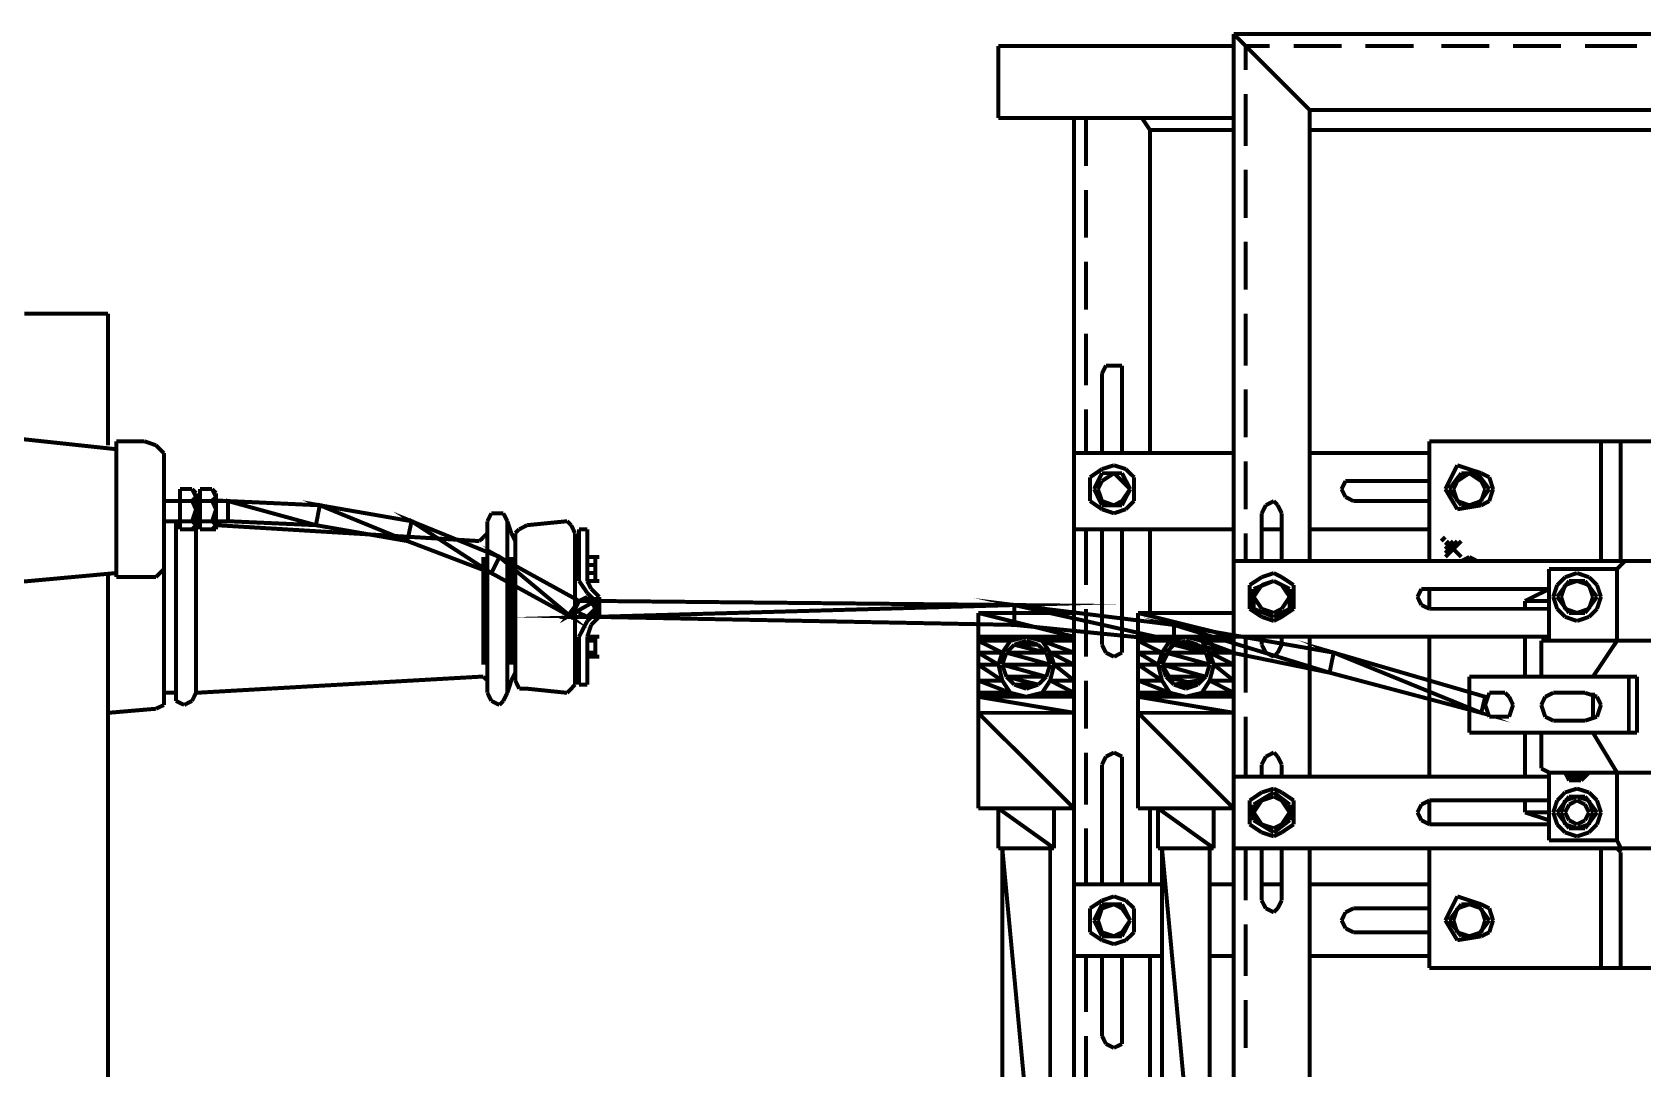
# Model space of a CAD drawing. Header units: metres. Extents: x 3290 to 4536, y 1562 to 1983.
# Drawn here: x 4124.91 to 4135.54, y 1718.57 to 1725.41 of the extents above; entities that cross this region are included whole.
import ezdxf

# ---------------------------------------------------------------- set-up
doc = ezdxf.new("R2010")
doc.units = ezdxf.units.M
for name, color, linetype in [('C00-00-00-BLACK', 7, 'Continuous'), ('CDB-DB-DB', 254, 'Continuous'), ('CFF-00-00', 1, 'Continuous')]:
    doc.layers.add(name, color=color, linetype=linetype)

msp = doc.modelspace()

# ---------------------------------------------------------------- linework, layer by layer
at = {"layer": 'C00-00-00-BLACK', "const_width": 0.0263}
for points in [[(4132.836, 1725.393), (4132.836, 1706.253)], [(4132.836, 1725.393), (4138.764, 1725.393)], [(4133.337, 1724.893), (4132.836, 1725.393)], [(4131.283, 1725.314), (4131.283, 1724.84)], [(4131.283, 1725.314), (4132.836, 1725.314)], [(4132.915, 1725.314), (4133.074, 1725.314)], [(4132.915, 1725.314), (4132.915, 1725.157)], [(4133.232, 1725.314), (4133.548, 1725.314)], [(4133.705, 1725.314), (4134.023, 1725.314)], [(4134.207, 1725.314), (4134.523, 1725.314)], [(4134.68, 1725.314), (4134.997, 1725.314)], [(4135.155, 1725.314), (4135.497, 1725.314)], [(4132.915, 1724.998), (4132.915, 1724.655)], [(4131.283, 1724.84), (4132.836, 1724.84)], [(4131.783, 1724.84), (4131.783, 1706.805)], [(4131.862, 1724.84), (4131.862, 1724.523)], [(4132.284, 1724.76), (4132.231, 1724.84)], [(4133.337, 1724.893), (4138.289, 1724.893)], [(4133.337, 1724.893), (4133.337, 1721.917)], [(4132.284, 1724.76), (4132.284, 1722.629)], [(4132.284, 1724.76), (4132.836, 1724.76)], [(4133.337, 1724.76), (4138.289, 1724.76)], [(4132.915, 1724.498), (4132.915, 1724.181)], [(4131.862, 1724.366), (4131.862, 1724.05)], [(4132.915, 1724.024), (4132.915, 1723.708)], [(4131.862, 1723.893), (4131.862, 1723.576)], [(4125.408, 1723.549), (4124.854, 1723.549)], [(4125.408, 1723.549), (4125.408, 1722.681)], [(4132.915, 1723.549), (4132.915, 1723.207)], [(4131.862, 1723.417), (4131.862, 1723.076)], [(4131.993, 1723.207), (4131.967, 1723.155)], [(4132.046, 1723.207), (4131.993, 1723.207)], [(4132.099, 1723.207), (4132.046, 1723.207)], [(4132.099, 1723.155), (4132.099, 1723.207)], [(4131.967, 1723.155), (4131.967, 1722.629)], [(4132.099, 1722.629), (4132.099, 1723.155)], [(4132.915, 1723.049), (4132.915, 1722.734)], [(4131.862, 1722.918), (4131.862, 1722.629)], [(4125.461, 1722.655), (4123.748, 1722.839)], [(4125.461, 1722.708), (4125.461, 1721.811)], [(4125.461, 1722.708), (4125.645, 1722.708)], [(4125.724, 1722.681), (4125.645, 1722.708)], [(4125.776, 1722.629), (4125.724, 1722.681)], [(4134.128, 1722.708), (4137.472, 1722.708)], [(4134.128, 1721.917), (4134.128, 1722.708)], [(4135.26, 1721.917), (4135.26, 1722.708)], [(4135.391, 1722.708), (4135.391, 1721.917)], [(4125.776, 1722.576), (4125.776, 1722.629)], [(4125.776, 1721.917), (4125.776, 1722.576)], [(4131.783, 1722.629), (4132.836, 1722.629)], [(4132.915, 1722.576), (4132.915, 1722.259)], [(4133.337, 1722.629), (4134.128, 1722.629)], [(4131.967, 1722.524), (4131.888, 1722.47)], [(4131.888, 1722.47), (4131.888, 1722.392)], [(4131.967, 1722.497), (4131.915, 1722.392)], [(4132.046, 1722.549), (4131.967, 1722.524)], [(4132.046, 1722.497), (4131.967, 1722.445)], [(4132.099, 1722.497), (4131.967, 1722.497)], [(4132.124, 1722.524), (4132.046, 1722.549)], [(4132.099, 1722.445), (4132.046, 1722.497)], [(4132.153, 1722.392), (4132.099, 1722.497)], [(4132.179, 1722.47), (4132.124, 1722.524)], [(4132.179, 1722.392), (4132.179, 1722.47)], [(4134.312, 1722.549), (4134.233, 1722.392)], [(4134.338, 1722.497), (4134.259, 1722.392)], [(4134.47, 1722.497), (4134.312, 1722.549)], [(4134.391, 1722.497), (4134.312, 1722.445)], [(4134.443, 1722.497), (4134.338, 1722.497)], [(4134.47, 1722.445), (4134.391, 1722.497)], [(4134.523, 1722.392), (4134.443, 1722.497)], [(4134.523, 1722.47), (4134.47, 1722.497)], [(4134.548, 1722.392), (4134.523, 1722.47)], [(4125.883, 1722.365), (4125.883, 1722.392)], [(4125.883, 1722.392), (4125.883, 1722.34)], [(4125.883, 1722.392), (4125.962, 1722.392)], [(4125.883, 1722.365), (4125.883, 1722.127)], [(4125.962, 1722.392), (4125.988, 1722.365)], [(4125.988, 1722.34), (4125.962, 1722.392)], [(4125.988, 1722.365), (4125.988, 1722.127)], [(4126.015, 1722.392), (4126.094, 1722.392)], [(4126.015, 1722.365), (4126.015, 1722.392)], [(4126.015, 1722.392), (4126.015, 1722.34)], [(4126.015, 1722.365), (4126.015, 1722.127)], [(4126.094, 1722.392), (4126.12, 1722.365)], [(4126.12, 1722.34), (4126.094, 1722.392)], [(4126.12, 1722.365), (4126.12, 1722.127)], [(4131.888, 1722.392), (4131.888, 1722.313)], [(4131.915, 1722.392), (4131.967, 1722.285)], [(4131.967, 1722.445), (4131.94, 1722.392)], [(4131.94, 1722.392), (4131.967, 1722.313)], [(4132.153, 1722.392), (4132.099, 1722.445)], [(4132.099, 1722.313), (4132.153, 1722.392)], [(4132.099, 1722.285), (4132.153, 1722.392)], [(4132.179, 1722.313), (4132.179, 1722.392)], [(4133.574, 1722.445), (4133.548, 1722.392)], [(4133.548, 1722.392), (4133.574, 1722.34)], [(4133.626, 1722.445), (4133.574, 1722.445)], [(4133.626, 1722.445), (4134.128, 1722.445)], [(4134.233, 1722.392), (4134.312, 1722.259)], [(4134.259, 1722.392), (4134.338, 1722.285)], [(4134.312, 1722.445), (4134.286, 1722.392)], [(4134.286, 1722.392), (4134.312, 1722.313)], [(4134.443, 1722.285), (4134.523, 1722.392)], [(4134.496, 1722.392), (4134.47, 1722.445)], [(4134.47, 1722.313), (4134.496, 1722.392)], [(4134.523, 1722.313), (4134.548, 1722.392)], [(4125.883, 1722.313), (4125.776, 1722.313)], [(4125.883, 1722.34), (4125.883, 1722.313)], [(4125.962, 1722.313), (4125.883, 1722.313)], [(4125.962, 1722.313), (4125.883, 1722.313)], [(4125.883, 1722.313), (4125.883, 1722.259)], [(4125.883, 1722.259), (4125.883, 1722.18)], [(4125.962, 1722.313), (4125.988, 1722.34)], [(4125.988, 1722.259), (4125.962, 1722.313)], [(4125.962, 1722.18), (4125.988, 1722.259)], [(4126.015, 1722.313), (4125.988, 1722.313)], [(4126.015, 1722.313), (4125.988, 1722.313)], [(4126.015, 1722.34), (4126.015, 1722.313)], [(4126.094, 1722.313), (4126.015, 1722.313)], [(4126.094, 1722.313), (4126.015, 1722.313)], [(4126.015, 1722.313), (4126.015, 1722.259)], [(4126.015, 1722.259), (4126.015, 1722.18)], [(4126.094, 1722.313), (4126.12, 1722.34)], [(4126.12, 1722.259), (4126.094, 1722.313)], [(4126.094, 1722.18), (4126.12, 1722.259)], [(4126.199, 1722.313), (4126.12, 1722.313)], [(4126.199, 1722.18), (4126.199, 1722.313)], [(4126.199, 1722.313), (4126.199, 1722.18)], [(4131.888, 1722.313), (4131.967, 1722.259)], [(4131.967, 1722.313), (4132.046, 1722.285)], [(4131.967, 1722.285), (4132.099, 1722.285)], [(4131.967, 1722.259), (4132.046, 1722.232)], [(4132.046, 1722.285), (4132.099, 1722.313)], [(4132.046, 1722.232), (4132.124, 1722.259)], [(4132.124, 1722.259), (4132.179, 1722.313)], [(4133.048, 1722.285), (4133.021, 1722.232)], [(4133.101, 1722.313), (4133.048, 1722.285)], [(4133.127, 1722.285), (4133.101, 1722.313)], [(4133.153, 1722.232), (4133.127, 1722.285)], [(4133.574, 1722.34), (4133.626, 1722.313)], [(4133.626, 1722.313), (4134.128, 1722.313)], [(4134.312, 1722.313), (4134.391, 1722.285)], [(4134.312, 1722.259), (4134.47, 1722.285)], [(4134.338, 1722.285), (4134.443, 1722.285)], [(4134.391, 1722.285), (4134.47, 1722.313)], [(4134.47, 1722.285), (4134.523, 1722.313)], [(4125.776, 1722.206), (4125.776, 1722.232)], [(4125.776, 1722.206), (4125.776, 1721.022)], [(4125.883, 1722.18), (4125.776, 1722.18)], [(4125.855, 1722.18), (4125.883, 1722.18)], [(4125.855, 1722.18), (4125.855, 1721.048)], [(4125.883, 1722.18), (4125.883, 1722.154)], [(4125.962, 1722.18), (4125.883, 1722.18)], [(4125.883, 1722.18), (4125.962, 1722.18)], [(4125.883, 1722.154), (4125.883, 1722.127)], [(4125.988, 1722.154), (4125.962, 1722.18)], [(4125.962, 1722.127), (4125.988, 1722.154)], [(4126.015, 1722.18), (4125.988, 1722.18)], [(4125.988, 1722.18), (4126.015, 1722.18)], [(4125.988, 1722.18), (4126.015, 1722.18)], [(4126.094, 1722.18), (4126.015, 1722.18)], [(4126.015, 1722.18), (4126.094, 1722.18)], [(4126.015, 1722.18), (4126.015, 1722.154)], [(4126.015, 1722.154), (4126.015, 1722.127)], [(4126.12, 1722.154), (4126.094, 1722.18)], [(4126.094, 1722.127), (4126.12, 1722.154)], [(4126.12, 1722.18), (4126.199, 1722.18)], [(4126.12, 1722.154), (4127.858, 1722.049)], [(4127.937, 1722.232), (4127.911, 1722.18)], [(4127.911, 1722.18), (4127.911, 1722.101)], [(4127.911, 1722.18), (4127.911, 1721.048)], [(4127.99, 1722.232), (4127.937, 1722.232)], [(4128.016, 1722.232), (4127.99, 1722.232)], [(4128.043, 1722.18), (4128.016, 1722.232)], [(4128.043, 1722.18), (4128.069, 1722.101)], [(4128.043, 1722.18), (4128.043, 1721.048)], [(4128.174, 1722.154), (4128.121, 1722.127)], [(4128.437, 1722.18), (4128.174, 1722.154)], [(4128.464, 1722.154), (4128.437, 1722.18)], [(4128.489, 1722.101), (4128.464, 1722.154)], [(4133.021, 1722.232), (4133.021, 1721.917)], [(4133.153, 1722.232), (4133.153, 1721.917)], [(4125.883, 1722.127), (4125.91, 1722.127)], [(4125.883, 1722.127), (4125.962, 1722.127)], [(4125.988, 1722.127), (4125.962, 1722.127)], [(4125.988, 1722.127), (4125.988, 1721.048)], [(4126.015, 1722.127), (4126.094, 1722.127)], [(4126.015, 1722.127), (4126.041, 1722.127)], [(4126.12, 1722.127), (4126.094, 1722.127)], [(4127.885, 1722.075), (4127.858, 1722.049)], [(4127.911, 1722.101), (4127.885, 1722.075)], [(4128.069, 1722.101), (4128.095, 1722.049)], [(4128.121, 1722.127), (4128.095, 1722.101)], [(4128.095, 1722.101), (4128.095, 1721.129)], [(4128.489, 1722.101), (4128.489, 1721.102)], [(4128.516, 1721.786), (4128.516, 1722.127)], [(4128.516, 1722.127), (4128.57, 1722.127)], [(4128.57, 1722.127), (4128.57, 1721.786)], [(4131.783, 1722.127), (4132.836, 1722.127)], [(4131.862, 1722.127), (4131.862, 1721.759)], [(4131.967, 1722.127), (4131.967, 1721.365)], [(4132.099, 1722.127), (4132.099, 1721.365)], [(4132.284, 1722.127), (4132.284, 1721.575)], [(4132.915, 1722.101), (4132.915, 1721.917)], [(4133.021, 1722.127), (4133.153, 1722.127)], [(4133.337, 1722.127), (4134.128, 1722.127)], [(4134.233, 1722.075), (4134.207, 1722.049)], [(4134.338, 1722.049), (4134.233, 1721.944)], [(4134.312, 1722.049), (4134.233, 1721.97)], [(4134.286, 1722.049), (4134.233, 1721.996)], [(4134.259, 1722.049), (4134.233, 1722.022)], [(4127.885, 1721.944), (4127.885, 1721.234)], [(4128.069, 1721.944), (4128.069, 1721.234)], [(4128.623, 1721.944), (4128.57, 1721.944)], [(4128.623, 1721.944), (4128.649, 1721.944)], [(4128.623, 1721.917), (4128.623, 1721.944)], [(4128.623, 1721.944), (4128.623, 1721.786)], [(4134.338, 1721.944), (4134.286, 1721.996)], [(4134.391, 1721.944), (4134.338, 1721.917)], [(4134.391, 1721.944), (4134.338, 1721.917)], [(4134.443, 1721.917), (4134.391, 1721.944)], [(4134.443, 1721.917), (4134.391, 1721.944)], [(4125.461, 1721.838), (4123.748, 1721.681)], [(4125.408, 1721.838), (4125.408, 1716.257)], [(4125.724, 1721.811), (4125.776, 1721.865)], [(4125.776, 1721.865), (4125.776, 1721.917)], [(4128.516, 1721.891), (4128.489, 1721.891)], [(4128.516, 1721.838), (4128.489, 1721.838)], [(4128.623, 1721.891), (4128.57, 1721.891)], [(4128.623, 1721.838), (4128.57, 1721.838)], [(4128.623, 1721.891), (4128.623, 1721.917)], [(4128.623, 1721.838), (4128.623, 1721.891)], [(4128.623, 1721.811), (4128.623, 1721.838)], [(4132.836, 1721.917), (4138.764, 1721.917)], [(4133.101, 1721.838), (4133.021, 1721.811)], [(4133.153, 1721.811), (4133.101, 1721.838)], [(4134.918, 1721.865), (4135.366, 1721.865)], [(4134.918, 1721.865), (4134.918, 1721.391)], [(4135.102, 1721.838), (4135.023, 1721.811)], [(4135.181, 1721.811), (4135.102, 1721.838)], [(4135.391, 1721.917), (4135.366, 1721.917)], [(4135.391, 1721.891), (4135.366, 1721.865)], [(4135.366, 1721.391), (4135.366, 1721.865)], [(4135.418, 1721.917), (4135.391, 1721.891)], [(4125.461, 1721.811), (4125.645, 1721.811)], [(4125.645, 1721.811), (4125.724, 1721.811)], [(4128.516, 1721.786), (4128.57, 1721.707)], [(4128.623, 1721.786), (4128.57, 1721.786)], [(4128.57, 1721.786), (4128.596, 1721.733)], [(4128.623, 1721.654), (4128.57, 1721.707)], [(4128.649, 1721.681), (4128.596, 1721.733)], [(4128.623, 1721.786), (4128.623, 1721.811)], [(4128.623, 1721.786), (4128.649, 1721.786)], [(4133.021, 1721.811), (4132.942, 1721.759)], [(4132.942, 1721.759), (4132.942, 1721.681)], [(4133.101, 1721.786), (4132.968, 1721.733)], [(4133.021, 1721.759), (4132.968, 1721.681)], [(4132.968, 1721.733), (4132.968, 1721.602)], [(4133.101, 1721.786), (4133.021, 1721.759)], [(4133.153, 1721.759), (4133.101, 1721.786)], [(4133.206, 1721.733), (4133.101, 1721.786)], [(4133.232, 1721.759), (4133.153, 1721.811)], [(4133.206, 1721.681), (4133.153, 1721.759)], [(4133.206, 1721.602), (4133.206, 1721.733)], [(4133.232, 1721.681), (4133.232, 1721.759)], [(4134.075, 1721.733), (4134.049, 1721.681)], [(4134.128, 1721.733), (4134.075, 1721.733)], [(4134.128, 1721.602), (4134.128, 1721.733)], [(4134.918, 1721.733), (4134.128, 1721.733)], [(4134.918, 1721.733), (4134.759, 1721.654)], [(4134.971, 1721.759), (4134.945, 1721.681)], [(4135.023, 1721.811), (4134.971, 1721.759)], [(4135.05, 1721.786), (4134.971, 1721.681)], [(4135.023, 1721.759), (4134.997, 1721.681)], [(4135.102, 1721.786), (4135.023, 1721.759)], [(4135.155, 1721.786), (4135.05, 1721.786)], [(4135.181, 1721.759), (4135.102, 1721.786)], [(4135.234, 1721.681), (4135.155, 1721.786)], [(4135.234, 1721.759), (4135.181, 1721.811)], [(4135.207, 1721.681), (4135.181, 1721.759)], [(4135.26, 1721.681), (4135.234, 1721.759)], [(4128.516, 1721.654), (4128.489, 1721.602)], [(4128.489, 1721.602), (4128.516, 1721.575)], [(4128.57, 1721.681), (4128.516, 1721.654)], [(4128.596, 1721.654), (4128.57, 1721.681)], [(4128.623, 1721.602), (4128.596, 1721.654)], [(4128.596, 1721.575), (4128.623, 1721.602)], [(4128.623, 1721.549), (4128.623, 1721.681)], [(4128.623, 1721.575), (4128.623, 1721.654)], [(4128.649, 1721.602), (4128.649, 1721.681)], [(4128.649, 1721.549), (4128.649, 1721.602)], [(4131.862, 1721.602), (4131.862, 1721.286)], [(4132.942, 1721.681), (4132.942, 1721.602)], [(4132.942, 1721.602), (4133.021, 1721.549)], [(4132.968, 1721.681), (4133.021, 1721.602)], [(4132.968, 1721.602), (4133.101, 1721.549)], [(4133.021, 1721.602), (4133.101, 1721.575)], [(4133.101, 1721.575), (4133.153, 1721.602)], [(4133.101, 1721.549), (4133.206, 1721.602)], [(4133.153, 1721.602), (4133.206, 1721.681)], [(4133.153, 1721.549), (4133.232, 1721.602)], [(4133.232, 1721.602), (4133.232, 1721.681)], [(4134.049, 1721.681), (4134.075, 1721.627)], [(4134.075, 1721.627), (4134.128, 1721.602)], [(4134.918, 1721.602), (4134.128, 1721.602)], [(4134.759, 1721.654), (4134.918, 1721.654)], [(4134.759, 1721.654), (4134.759, 1721.602)], [(4134.945, 1721.681), (4134.971, 1721.602)], [(4134.971, 1721.681), (4135.05, 1721.575)], [(4134.971, 1721.602), (4135.023, 1721.549)], [(4134.997, 1721.681), (4135.023, 1721.602)], [(4135.023, 1721.602), (4135.102, 1721.575)], [(4135.102, 1721.575), (4135.181, 1721.602)], [(4135.155, 1721.575), (4135.234, 1721.681)], [(4135.181, 1721.602), (4135.207, 1721.681)], [(4135.181, 1721.549), (4135.234, 1721.602)], [(4135.234, 1721.602), (4135.26, 1721.681)], [(4128.516, 1721.575), (4128.57, 1721.549)], [(4128.57, 1721.522), (4128.516, 1721.418)], [(4128.57, 1721.549), (4128.596, 1721.575)], [(4128.57, 1721.522), (4128.623, 1721.575)], [(4128.596, 1721.496), (4128.57, 1721.418)], [(4128.596, 1721.496), (4128.649, 1721.549)], [(4131.15, 1720.286), (4131.15, 1721.575)], [(4131.15, 1721.575), (4131.783, 1721.575)], [(4131.783, 1721.575), (4131.783, 1720.286)], [(4132.205, 1720.286), (4132.205, 1721.575)], [(4132.205, 1721.575), (4132.836, 1721.575)], [(4132.836, 1721.575), (4132.836, 1720.286)], [(4133.021, 1721.549), (4133.101, 1721.522)], [(4133.101, 1721.522), (4133.153, 1721.549)], [(4135.023, 1721.549), (4135.102, 1721.522)], [(4135.05, 1721.575), (4135.155, 1721.575)], [(4135.102, 1721.522), (4135.181, 1721.549)], [(4128.516, 1721.391), (4128.489, 1721.391)], [(4128.516, 1721.418), (4128.516, 1721.102)], [(4128.623, 1721.418), (4128.57, 1721.418)], [(4128.57, 1721.418), (4128.57, 1721.102)], [(4128.623, 1721.391), (4128.57, 1721.391)], [(4128.623, 1721.391), (4128.623, 1721.418)], [(4128.623, 1721.418), (4128.649, 1721.418)], [(4128.623, 1721.418), (4128.649, 1721.418)], [(4128.623, 1721.286), (4128.623, 1721.418)], [(4128.623, 1721.313), (4128.623, 1721.391)], [(4131.362, 1721.391), (4131.309, 1721.313)], [(4131.467, 1721.418), (4131.362, 1721.391)], [(4131.467, 1721.391), (4131.388, 1721.365)], [(4131.572, 1721.391), (4131.467, 1721.418)], [(4131.546, 1721.365), (4131.467, 1721.391)], [(4131.625, 1721.313), (4131.572, 1721.391)], [(4132.415, 1721.391), (4132.363, 1721.313)], [(4132.442, 1721.391), (4132.363, 1721.234)], [(4132.521, 1721.418), (4132.415, 1721.391)], [(4132.599, 1721.338), (4132.442, 1721.391)], [(4132.626, 1721.391), (4132.521, 1721.418)], [(4132.678, 1721.313), (4132.626, 1721.391)], [(4132.836, 1721.418), (4134.918, 1721.418)], [(4132.915, 1721.418), (4132.915, 1721.048)], [(4133.021, 1721.418), (4133.021, 1721.365)], [(4133.153, 1721.418), (4133.153, 1721.365)], [(4133.337, 1721.418), (4133.337, 1720.495)], [(4134.128, 1720.495), (4134.128, 1721.418)], [(4134.759, 1721.418), (4134.759, 1721.154)], [(4134.918, 1721.391), (4134.866, 1721.391)], [(4134.866, 1721.391), (4134.866, 1721.338)], [(4136.709, 1721.391), (4134.918, 1721.391)], [(4135.207, 1721.154), (4135.366, 1721.391)], [(4128.516, 1721.313), (4128.489, 1721.313)], [(4128.623, 1721.313), (4128.57, 1721.313)], [(4128.623, 1721.286), (4128.57, 1721.286)], [(4128.623, 1721.286), (4128.623, 1721.313)], [(4128.623, 1721.286), (4128.649, 1721.286)], [(4128.623, 1721.286), (4128.649, 1721.286)], [(4131.309, 1721.313), (4131.283, 1721.234)], [(4131.336, 1721.313), (4131.309, 1721.234)], [(4131.388, 1721.365), (4131.336, 1721.313)], [(4131.599, 1721.313), (4131.546, 1721.365)], [(4131.625, 1721.234), (4131.599, 1721.313)], [(4131.651, 1721.234), (4131.625, 1721.313)], [(4131.967, 1721.365), (4131.993, 1721.313)], [(4131.993, 1721.313), (4132.046, 1721.286)], [(4132.046, 1721.286), (4132.099, 1721.313)], [(4132.099, 1721.313), (4132.099, 1721.365)], [(4132.363, 1721.313), (4132.337, 1721.234)], [(4132.652, 1721.313), (4132.599, 1721.338)], [(4132.678, 1721.234), (4132.652, 1721.313)], [(4132.705, 1721.234), (4132.678, 1721.313)], [(4133.021, 1721.365), (4133.048, 1721.313)], [(4133.048, 1721.313), (4133.101, 1721.286)], [(4133.101, 1721.286), (4133.127, 1721.313)], [(4133.127, 1721.313), (4133.153, 1721.365)], [(4134.866, 1721.338), (4134.866, 1721.154)], [(4128.069, 1721.129), (4128.095, 1721.181)], [(4131.283, 1721.234), (4131.309, 1721.129)], [(4131.309, 1721.234), (4131.336, 1721.154)], [(4131.599, 1721.154), (4131.625, 1721.234)], [(4131.625, 1721.129), (4131.651, 1721.234)], [(4132.337, 1721.234), (4132.363, 1721.129)], [(4132.363, 1721.234), (4132.442, 1721.102)], [(4132.652, 1721.154), (4132.678, 1721.234)], [(4132.678, 1721.129), (4132.705, 1721.234)], [(4125.988, 1721.048), (4127.858, 1721.154)], [(4127.885, 1721.154), (4127.858, 1721.154)], [(4127.911, 1721.129), (4127.885, 1721.154)], [(4127.911, 1721.048), (4127.911, 1721.129)], [(4128.043, 1721.048), (4128.069, 1721.129)], [(4128.095, 1721.129), (4128.121, 1721.075)], [(4128.121, 1721.075), (4128.174, 1721.075)], [(4128.174, 1721.075), (4128.437, 1721.048)], [(4128.437, 1721.048), (4128.464, 1721.075)], [(4128.464, 1721.075), (4128.489, 1721.102)], [(4128.516, 1721.102), (4128.57, 1721.102)], [(4131.309, 1721.129), (4131.362, 1721.048)], [(4131.336, 1721.154), (4131.388, 1721.102)], [(4131.388, 1721.102), (4131.467, 1721.075)], [(4131.467, 1721.075), (4131.546, 1721.102)], [(4131.546, 1721.102), (4131.599, 1721.154)], [(4131.572, 1721.048), (4131.625, 1721.129)], [(4131.862, 1721.129), (4131.862, 1720.811)], [(4132.363, 1721.129), (4132.415, 1721.048)], [(4132.442, 1721.102), (4132.599, 1721.129)], [(4132.599, 1721.129), (4132.652, 1721.154)], [(4132.626, 1721.048), (4132.678, 1721.129)], [(4134.391, 1721.154), (4134.391, 1720.785)], [(4135.497, 1721.154), (4134.391, 1721.154)], [(4135.444, 1721.154), (4135.444, 1720.785)], [(4135.497, 1721.154), (4135.497, 1720.785)], [(4125.724, 1720.943), (4125.776, 1720.968)], [(4125.776, 1721.048), (4125.855, 1721.048)], [(4125.776, 1720.968), (4125.776, 1721.022)], [(4125.855, 1721.048), (4125.855, 1720.995)], [(4125.855, 1720.995), (4125.91, 1720.968)], [(4125.91, 1720.968), (4125.962, 1720.995)], [(4125.962, 1720.995), (4125.988, 1721.048)], [(4127.911, 1721.048), (4127.937, 1720.995)], [(4127.937, 1720.995), (4127.99, 1720.968)], [(4127.99, 1720.968), (4128.016, 1720.995)], [(4128.016, 1720.995), (4128.043, 1721.048)], [(4131.362, 1721.048), (4131.467, 1721.022)], [(4131.467, 1721.022), (4131.572, 1721.048)], [(4132.415, 1721.048), (4132.521, 1721.022)], [(4132.521, 1721.022), (4132.626, 1721.048)], [(4134.523, 1721.048), (4134.496, 1720.968)], [(4134.496, 1720.968), (4134.523, 1720.89)], [(4134.627, 1721.048), (4134.523, 1721.048)], [(4134.654, 1721.022), (4134.627, 1721.048)], [(4134.68, 1720.968), (4134.654, 1721.022)], [(4134.654, 1720.89), (4134.68, 1720.968)], [(4134.892, 1721.022), (4134.866, 1720.968)], [(4134.866, 1720.968), (4134.892, 1720.89)], [(4134.945, 1721.048), (4134.892, 1721.022)], [(4134.945, 1721.048), (4135.155, 1721.048)], [(4135.234, 1721.022), (4135.155, 1721.048)], [(4135.207, 1720.89), (4135.207, 1721.048)], [(4135.26, 1720.968), (4135.234, 1721.022)], [(4135.234, 1720.89), (4135.26, 1720.968)], [(4125.408, 1720.916), (4125.724, 1720.943)], [(4132.915, 1720.89), (4132.915, 1720.495)], [(4134.523, 1720.89), (4134.627, 1720.89)], [(4134.627, 1720.89), (4134.654, 1720.89)], [(4134.892, 1720.89), (4134.945, 1720.864)], [(4134.945, 1720.864), (4135.155, 1720.864)], [(4135.155, 1720.864), (4135.234, 1720.89)], [(4135.497, 1720.785), (4134.391, 1720.785)], [(4134.759, 1720.785), (4134.759, 1720.495)], [(4134.866, 1720.785), (4134.866, 1720.575)], [(4135.366, 1720.522), (4135.207, 1720.785)], [(4131.862, 1720.654), (4131.862, 1720.311)], [(4132.046, 1720.654), (4131.993, 1720.627)], [(4132.099, 1720.627), (4132.046, 1720.654)], [(4133.101, 1720.654), (4133.048, 1720.627)], [(4133.127, 1720.627), (4133.101, 1720.654)], [(4131.993, 1720.627), (4131.967, 1720.575)], [(4131.967, 1720.575), (4131.967, 1719.784)], [(4132.099, 1720.575), (4132.099, 1720.627)], [(4132.099, 1720.575), (4132.099, 1719.784)], [(4133.048, 1720.627), (4133.021, 1720.575)], [(4133.021, 1720.575), (4133.021, 1720.495)], [(4133.153, 1720.575), (4133.127, 1720.627)], [(4133.153, 1720.575), (4133.153, 1720.495)], [(4134.866, 1720.575), (4134.866, 1720.549)], [(4134.866, 1720.549), (4134.918, 1720.522)], [(4132.836, 1720.495), (4134.918, 1720.495)], [(4136.709, 1720.522), (4134.918, 1720.522)], [(4134.918, 1720.522), (4134.918, 1720.075)], [(4135.023, 1720.522), (4135.05, 1720.495)], [(4135.023, 1720.522), (4135.05, 1720.47)], [(4135.05, 1720.522), (4135.076, 1720.495)], [(4135.05, 1720.495), (4135.102, 1720.47)], [(4135.05, 1720.47), (4135.129, 1720.47)], [(4135.076, 1720.522), (4135.102, 1720.495)], [(4135.076, 1720.495), (4135.102, 1720.495)], [(4135.102, 1720.495), (4135.129, 1720.522)], [(4135.102, 1720.47), (4135.155, 1720.495)], [(4135.102, 1720.495), (4135.129, 1720.495)], [(4135.129, 1720.495), (4135.129, 1720.522)], [(4135.129, 1720.522), (4135.155, 1720.522)], [(4135.129, 1720.47), (4135.181, 1720.522)], [(4135.155, 1720.495), (4135.155, 1720.522)], [(4135.366, 1720.522), (4135.366, 1720.075)], [(4133.021, 1720.391), (4132.942, 1720.338)], [(4132.942, 1720.338), (4132.942, 1720.259)], [(4133.101, 1720.391), (4132.968, 1720.311)], [(4133.021, 1720.338), (4132.968, 1720.259)], [(4133.101, 1720.416), (4133.021, 1720.391)], [(4133.101, 1720.364), (4133.021, 1720.338)], [(4133.153, 1720.391), (4133.101, 1720.416)], [(4133.206, 1720.311), (4133.101, 1720.391)], [(4133.153, 1720.338), (4133.101, 1720.364)], [(4133.232, 1720.338), (4133.153, 1720.391)], [(4133.206, 1720.259), (4133.153, 1720.338)], [(4133.232, 1720.259), (4133.232, 1720.338)], [(4134.128, 1720.338), (4134.075, 1720.311)], [(4134.128, 1720.18), (4134.128, 1720.338)], [(4134.918, 1720.338), (4134.128, 1720.338)], [(4134.759, 1720.338), (4134.759, 1720.259)], [(4134.971, 1720.338), (4134.945, 1720.259)], [(4135.023, 1720.391), (4134.971, 1720.338)], [(4135.05, 1720.364), (4134.971, 1720.259)], [(4135.023, 1720.338), (4134.997, 1720.259)], [(4135.102, 1720.416), (4135.023, 1720.391)], [(4135.102, 1720.364), (4135.023, 1720.338)], [(4135.155, 1720.364), (4135.05, 1720.364)], [(4135.102, 1720.338), (4135.05, 1720.311)], [(4135.181, 1720.391), (4135.102, 1720.416)], [(4135.181, 1720.338), (4135.102, 1720.364)], [(4135.155, 1720.311), (4135.102, 1720.338)], [(4135.234, 1720.259), (4135.155, 1720.364)], [(4135.234, 1720.338), (4135.181, 1720.391)], [(4135.207, 1720.259), (4135.181, 1720.338)], [(4135.26, 1720.259), (4135.234, 1720.338)], [(4131.15, 1720.286), (4131.783, 1720.286)], [(4131.283, 1720.023), (4131.283, 1720.286)], [(4131.651, 1720.023), (4131.651, 1720.286)], [(4132.205, 1720.286), (4132.836, 1720.286)], [(4132.284, 1720.286), (4132.284, 1719.784)], [(4132.337, 1720.023), (4132.337, 1720.286)], [(4132.705, 1720.023), (4132.705, 1720.286)], [(4132.942, 1720.259), (4132.942, 1720.18)], [(4132.968, 1720.311), (4132.968, 1720.207)], [(4132.968, 1720.259), (4133.021, 1720.18)], [(4133.153, 1720.18), (4133.206, 1720.259)], [(4133.206, 1720.207), (4133.206, 1720.311)], [(4133.232, 1720.18), (4133.232, 1720.259)], [(4134.075, 1720.311), (4134.049, 1720.259)], [(4134.049, 1720.259), (4134.075, 1720.207)], [(4134.759, 1720.259), (4134.918, 1720.259)], [(4134.918, 1720.207), (4134.759, 1720.259)], [(4134.945, 1720.259), (4134.971, 1720.18)], [(4134.971, 1720.259), (4135.05, 1720.154)], [(4134.997, 1720.259), (4135.023, 1720.18)], [(4135.05, 1720.311), (4135.023, 1720.259)], [(4135.023, 1720.259), (4135.05, 1720.207)], [(4135.181, 1720.259), (4135.155, 1720.311)], [(4135.155, 1720.207), (4135.181, 1720.259)], [(4135.155, 1720.154), (4135.234, 1720.259)], [(4135.181, 1720.18), (4135.207, 1720.259)], [(4135.234, 1720.18), (4135.26, 1720.259)], [(4131.862, 1720.154), (4131.862, 1719.784)], [(4132.942, 1720.18), (4133.021, 1720.127)], [(4132.968, 1720.207), (4133.101, 1720.127)], [(4133.021, 1720.18), (4133.101, 1720.154)], [(4133.021, 1720.127), (4133.101, 1720.101)], [(4133.101, 1720.127), (4133.206, 1720.207)], [(4133.101, 1720.154), (4133.153, 1720.18)], [(4133.101, 1720.101), (4133.153, 1720.127)], [(4133.153, 1720.127), (4133.232, 1720.18)], [(4134.075, 1720.207), (4134.128, 1720.18)], [(4134.918, 1720.18), (4134.128, 1720.18)], [(4134.971, 1720.18), (4135.023, 1720.127)], [(4135.023, 1720.18), (4135.102, 1720.154)], [(4135.023, 1720.127), (4135.102, 1720.101)], [(4135.05, 1720.207), (4135.102, 1720.18)], [(4135.05, 1720.154), (4135.155, 1720.154)], [(4135.102, 1720.18), (4135.155, 1720.207)], [(4135.102, 1720.154), (4135.181, 1720.18)], [(4135.102, 1720.101), (4135.181, 1720.127)], [(4135.181, 1720.127), (4135.234, 1720.18)], [(4131.283, 1720.023), (4131.651, 1720.023)], [(4131.309, 1720.023), (4131.309, 1716.652)], [(4131.625, 1720.023), (4131.625, 1716.652)], [(4132.337, 1720.023), (4132.705, 1720.023)], [(4132.363, 1720.023), (4132.363, 1716.652)], [(4132.678, 1720.023), (4132.678, 1716.652)], [(4132.836, 1720.023), (4138.764, 1720.023)], [(4132.915, 1720.023), (4132.915, 1719.678)], [(4133.021, 1720.023), (4133.021, 1719.678)], [(4133.153, 1720.023), (4133.153, 1719.678)], [(4133.337, 1720.023), (4133.337, 1716.783)], [(4134.128, 1719.232), (4134.128, 1720.023)], [(4134.918, 1720.075), (4135.366, 1720.075)], [(4135.26, 1719.232), (4135.26, 1720.023)], [(4135.366, 1720.075), (4135.391, 1720.023)], [(4135.391, 1719.996), (4135.366, 1720.023)], [(4135.391, 1720.023), (4135.418, 1720.023)], [(4135.391, 1719.996), (4135.391, 1719.232)], [(4131.783, 1719.784), (4132.363, 1719.784)], [(4132.046, 1719.705), (4131.967, 1719.678)], [(4132.124, 1719.678), (4132.046, 1719.705)], [(4132.678, 1719.784), (4132.836, 1719.784)], [(4133.021, 1719.784), (4133.153, 1719.784)], [(4133.337, 1719.784), (4134.128, 1719.784)], [(4134.312, 1719.705), (4134.233, 1719.547)], [(4134.47, 1719.653), (4134.312, 1719.705)], [(4131.967, 1719.678), (4131.888, 1719.626)], [(4131.888, 1719.626), (4131.888, 1719.547)], [(4131.967, 1719.653), (4131.915, 1719.547)], [(4131.967, 1719.626), (4131.94, 1719.547)], [(4132.046, 1719.653), (4131.967, 1719.626)], [(4132.099, 1719.653), (4131.967, 1719.653)], [(4132.099, 1719.626), (4132.046, 1719.653)], [(4132.153, 1719.547), (4132.099, 1719.653)], [(4132.153, 1719.547), (4132.099, 1719.626)], [(4132.179, 1719.626), (4132.124, 1719.678)], [(4132.179, 1719.547), (4132.179, 1719.626)], [(4133.021, 1719.678), (4133.048, 1719.626)], [(4133.048, 1719.626), (4133.101, 1719.6)], [(4133.101, 1719.6), (4133.127, 1719.626)], [(4133.127, 1719.626), (4133.153, 1719.678)], [(4133.574, 1719.6), (4133.548, 1719.547)], [(4133.626, 1719.626), (4133.574, 1719.6)], [(4133.626, 1719.626), (4134.128, 1719.626)], [(4134.338, 1719.653), (4134.259, 1719.547)], [(4134.312, 1719.626), (4134.286, 1719.547)], [(4134.391, 1719.653), (4134.312, 1719.626)], [(4134.443, 1719.653), (4134.338, 1719.653)], [(4134.47, 1719.626), (4134.391, 1719.653)], [(4134.523, 1719.547), (4134.443, 1719.653)], [(4134.523, 1719.626), (4134.47, 1719.653)], [(4134.496, 1719.547), (4134.47, 1719.626)], [(4134.548, 1719.547), (4134.523, 1719.626)], [(4131.888, 1719.547), (4131.888, 1719.468)], [(4131.915, 1719.547), (4131.967, 1719.442)], [(4131.94, 1719.547), (4131.967, 1719.468)], [(4132.099, 1719.468), (4132.153, 1719.547)], [(4132.099, 1719.442), (4132.153, 1719.547)], [(4132.179, 1719.468), (4132.179, 1719.547)], [(4132.915, 1719.521), (4132.915, 1719.18)], [(4133.548, 1719.547), (4133.574, 1719.495)], [(4133.574, 1719.495), (4133.626, 1719.468)], [(4134.233, 1719.547), (4134.312, 1719.416)], [(4134.259, 1719.547), (4134.338, 1719.442)], [(4134.286, 1719.547), (4134.312, 1719.468)], [(4134.443, 1719.442), (4134.523, 1719.547)], [(4134.47, 1719.468), (4134.496, 1719.547)], [(4134.523, 1719.468), (4134.548, 1719.547)], [(4131.888, 1719.468), (4131.967, 1719.416)], [(4131.967, 1719.468), (4132.046, 1719.442)], [(4131.967, 1719.442), (4132.099, 1719.442)], [(4131.967, 1719.416), (4132.046, 1719.39)], [(4132.046, 1719.442), (4132.099, 1719.468)], [(4132.046, 1719.39), (4132.124, 1719.416)], [(4132.124, 1719.416), (4132.179, 1719.468)], [(4133.626, 1719.468), (4134.128, 1719.468)], [(4134.312, 1719.468), (4134.391, 1719.442)], [(4134.312, 1719.416), (4134.47, 1719.442)], [(4134.338, 1719.442), (4134.443, 1719.442)], [(4134.391, 1719.442), (4134.47, 1719.468)], [(4134.47, 1719.442), (4134.523, 1719.468)], [(4131.783, 1719.311), (4132.363, 1719.311)], [(4131.862, 1719.311), (4131.862, 1718.942)], [(4131.967, 1719.311), (4131.967, 1718.785)], [(4132.099, 1719.311), (4132.099, 1718.785)], [(4132.284, 1719.311), (4132.284, 1717.495)], [(4132.678, 1719.311), (4132.836, 1719.311)], [(4133.337, 1719.311), (4134.128, 1719.311)], [(4137.472, 1719.232), (4134.128, 1719.232)], [(4132.915, 1719.021), (4132.915, 1718.706)], [(4131.862, 1718.785), (4131.862, 1718.468)], [(4131.967, 1718.785), (4131.993, 1718.732)], [(4131.993, 1718.732), (4132.046, 1718.706)], [(4132.046, 1718.706), (4132.099, 1718.732)], [(4132.099, 1718.732), (4132.099, 1718.785)]]:
    msp.add_lwpolyline(points, dxfattribs=at)
at = {"layer": 'CDB-DB-DB', "const_width": 0.0263}
for points in [[(4131.15, 1721.575), (4131.15, 1721.418)], [(4131.783, 1721.418), (4131.15, 1721.575)], [(4131.15, 1721.575), (4131.783, 1721.575)], [(4131.783, 1721.418), (4131.15, 1721.575)], [(4131.783, 1721.575), (4131.783, 1721.418)], [(4132.205, 1721.575), (4132.205, 1721.418)], [(4132.836, 1721.418), (4132.205, 1721.575)], [(4132.205, 1721.575), (4132.836, 1721.575)], [(4132.836, 1721.418), (4132.205, 1721.575)], [(4132.836, 1721.575), (4132.836, 1721.418)], [(4131.15, 1721.418), (4131.783, 1721.418)], [(4131.15, 1721.418), (4131.15, 1721.391)], [(4131.362, 1721.391), (4131.15, 1721.418)], [(4131.15, 1721.418), (4131.467, 1721.418)], [(4131.362, 1721.391), (4131.15, 1721.418)], [(4131.15, 1721.391), (4131.362, 1721.391)], [(4131.15, 1721.391), (4131.15, 1721.313)], [(4131.309, 1721.313), (4131.15, 1721.391)], [(4131.15, 1721.391), (4131.362, 1721.391)], [(4131.309, 1721.313), (4131.15, 1721.391)], [(4131.362, 1721.391), (4131.309, 1721.313)], [(4131.467, 1721.418), (4131.362, 1721.391)], [(4131.467, 1721.391), (4131.388, 1721.365)], [(4131.467, 1721.418), (4131.572, 1721.391)], [(4131.783, 1721.391), (4131.467, 1721.418)], [(4131.467, 1721.418), (4131.783, 1721.418)], [(4131.783, 1721.391), (4131.467, 1721.418)], [(4131.546, 1721.365), (4131.467, 1721.391)], [(4131.572, 1721.391), (4131.783, 1721.391)], [(4131.572, 1721.391), (4131.625, 1721.313)], [(4131.783, 1721.313), (4131.572, 1721.391)], [(4131.572, 1721.391), (4131.783, 1721.391)], [(4131.783, 1721.313), (4131.572, 1721.391)], [(4131.783, 1721.418), (4131.783, 1721.391)], [(4131.783, 1721.391), (4131.783, 1721.313)], [(4132.205, 1721.418), (4132.836, 1721.418)], [(4132.205, 1721.418), (4132.205, 1721.391)], [(4132.415, 1721.391), (4132.205, 1721.418)], [(4132.205, 1721.418), (4132.521, 1721.418)], [(4132.415, 1721.391), (4132.205, 1721.418)], [(4132.205, 1721.391), (4132.415, 1721.391)], [(4132.205, 1721.391), (4132.205, 1721.313)], [(4132.363, 1721.313), (4132.205, 1721.391)], [(4132.205, 1721.391), (4132.415, 1721.391)], [(4132.363, 1721.313), (4132.205, 1721.391)], [(4132.415, 1721.391), (4132.363, 1721.313)], [(4132.521, 1721.418), (4132.415, 1721.391)], [(4132.521, 1721.391), (4132.442, 1721.365)], [(4132.521, 1721.418), (4132.626, 1721.391)], [(4132.836, 1721.391), (4132.521, 1721.418)], [(4132.521, 1721.418), (4132.836, 1721.418)], [(4132.836, 1721.391), (4132.521, 1721.418)], [(4132.599, 1721.365), (4132.521, 1721.391)], [(4132.626, 1721.391), (4132.836, 1721.391)], [(4132.626, 1721.391), (4132.678, 1721.313)], [(4132.836, 1721.313), (4132.626, 1721.391)], [(4132.626, 1721.391), (4132.836, 1721.391)], [(4132.836, 1721.313), (4132.626, 1721.391)], [(4132.836, 1721.418), (4132.836, 1721.391)], [(4132.836, 1721.391), (4132.836, 1721.313)], [(4131.15, 1721.313), (4131.309, 1721.313)], [(4131.15, 1721.313), (4131.15, 1721.234)], [(4131.283, 1721.234), (4131.15, 1721.313)], [(4131.15, 1721.313), (4131.309, 1721.313)], [(4131.283, 1721.234), (4131.15, 1721.313)], [(4131.309, 1721.313), (4131.283, 1721.234)], [(4131.336, 1721.313), (4131.309, 1721.234)], [(4131.388, 1721.365), (4131.336, 1721.313)], [(4131.336, 1721.313), (4131.599, 1721.313)], [(4131.625, 1721.234), (4131.336, 1721.313)], [(4131.336, 1721.313), (4131.599, 1721.313)], [(4131.625, 1721.234), (4131.336, 1721.313)], [(4131.388, 1721.365), (4131.546, 1721.365)], [(4131.599, 1721.313), (4131.388, 1721.365)], [(4131.388, 1721.365), (4131.546, 1721.365)], [(4131.599, 1721.313), (4131.388, 1721.365)], [(4131.546, 1721.365), (4131.599, 1721.313)], [(4131.599, 1721.313), (4131.625, 1721.234)], [(4131.625, 1721.313), (4131.783, 1721.313)], [(4131.625, 1721.313), (4131.651, 1721.234)], [(4131.783, 1721.234), (4131.625, 1721.313)], [(4131.625, 1721.313), (4131.783, 1721.313)], [(4131.783, 1721.234), (4131.625, 1721.313)], [(4131.783, 1721.313), (4131.783, 1721.234)], [(4132.205, 1721.313), (4132.363, 1721.313)], [(4132.205, 1721.313), (4132.205, 1721.234)], [(4132.337, 1721.234), (4132.205, 1721.313)], [(4132.205, 1721.313), (4132.363, 1721.313)], [(4132.337, 1721.234), (4132.205, 1721.313)], [(4132.363, 1721.313), (4132.337, 1721.234)], [(4132.389, 1721.313), (4132.363, 1721.234)], [(4132.442, 1721.365), (4132.389, 1721.313)], [(4132.389, 1721.313), (4132.652, 1721.313)], [(4132.678, 1721.234), (4132.389, 1721.313)], [(4132.389, 1721.313), (4132.652, 1721.313)], [(4132.678, 1721.234), (4132.389, 1721.313)], [(4132.442, 1721.365), (4132.599, 1721.365)], [(4132.652, 1721.313), (4132.442, 1721.365)], [(4132.442, 1721.365), (4132.599, 1721.365)], [(4132.652, 1721.313), (4132.442, 1721.365)], [(4132.599, 1721.365), (4132.652, 1721.313)], [(4132.652, 1721.313), (4132.678, 1721.234)], [(4132.678, 1721.313), (4132.836, 1721.313)], [(4132.678, 1721.313), (4132.705, 1721.234)], [(4132.836, 1721.234), (4132.678, 1721.313)], [(4132.678, 1721.313), (4132.836, 1721.313)], [(4132.836, 1721.234), (4132.678, 1721.313)], [(4132.836, 1721.313), (4132.836, 1721.234)], [(4131.15, 1721.234), (4131.283, 1721.234)], [(4131.15, 1721.234), (4131.15, 1721.129)], [(4131.309, 1721.129), (4131.15, 1721.234)], [(4131.15, 1721.234), (4131.283, 1721.234)], [(4131.309, 1721.129), (4131.15, 1721.234)], [(4131.283, 1721.234), (4131.309, 1721.129)], [(4131.309, 1721.234), (4131.625, 1721.234)], [(4131.309, 1721.234), (4131.336, 1721.154)], [(4131.599, 1721.154), (4131.309, 1721.234)], [(4131.309, 1721.234), (4131.625, 1721.234)], [(4131.599, 1721.154), (4131.309, 1721.234)], [(4131.625, 1721.234), (4131.599, 1721.154)], [(4131.651, 1721.234), (4131.625, 1721.129)], [(4131.651, 1721.234), (4131.783, 1721.234)], [(4131.783, 1721.129), (4131.651, 1721.234)], [(4131.651, 1721.234), (4131.783, 1721.234)], [(4131.783, 1721.129), (4131.651, 1721.234)], [(4131.783, 1721.234), (4131.783, 1721.129)], [(4132.205, 1721.234), (4132.337, 1721.234)], [(4132.205, 1721.234), (4132.205, 1721.129)], [(4132.363, 1721.129), (4132.205, 1721.234)], [(4132.205, 1721.234), (4132.337, 1721.234)], [(4132.363, 1721.129), (4132.205, 1721.234)], [(4132.337, 1721.234), (4132.363, 1721.129)], [(4132.363, 1721.234), (4132.678, 1721.234)], [(4132.363, 1721.234), (4132.389, 1721.154)], [(4132.652, 1721.154), (4132.363, 1721.234)], [(4132.363, 1721.234), (4132.678, 1721.234)], [(4132.652, 1721.154), (4132.363, 1721.234)], [(4132.678, 1721.234), (4132.652, 1721.154)], [(4132.705, 1721.234), (4132.678, 1721.129)], [(4132.705, 1721.234), (4132.836, 1721.234)], [(4132.836, 1721.129), (4132.705, 1721.234)], [(4132.705, 1721.234), (4132.836, 1721.234)], [(4132.836, 1721.129), (4132.705, 1721.234)], [(4132.836, 1721.234), (4132.836, 1721.129)], [(4131.15, 1721.129), (4131.309, 1721.129)], [(4131.15, 1721.129), (4131.15, 1721.048)], [(4131.362, 1721.048), (4131.15, 1721.129)], [(4131.15, 1721.129), (4131.309, 1721.129)], [(4131.362, 1721.048), (4131.15, 1721.129)], [(4131.309, 1721.129), (4131.362, 1721.048)], [(4131.336, 1721.154), (4131.599, 1721.154)], [(4131.336, 1721.154), (4131.388, 1721.102)], [(4131.546, 1721.102), (4131.336, 1721.154)], [(4131.336, 1721.154), (4131.599, 1721.154)], [(4131.546, 1721.102), (4131.336, 1721.154)], [(4131.388, 1721.102), (4131.546, 1721.102)], [(4131.467, 1721.075), (4131.388, 1721.102)], [(4131.388, 1721.102), (4131.546, 1721.102)], [(4131.546, 1721.102), (4131.467, 1721.075)], [(4131.599, 1721.154), (4131.546, 1721.102)], [(4131.625, 1721.129), (4131.572, 1721.048)], [(4131.625, 1721.129), (4131.783, 1721.129)], [(4131.783, 1721.048), (4131.625, 1721.129)], [(4131.625, 1721.129), (4131.783, 1721.129)], [(4131.783, 1721.048), (4131.625, 1721.129)], [(4131.783, 1721.129), (4131.783, 1721.048)], [(4132.205, 1721.129), (4132.363, 1721.129)], [(4132.205, 1721.129), (4132.205, 1721.048)], [(4132.415, 1721.048), (4132.205, 1721.129)], [(4132.205, 1721.129), (4132.363, 1721.129)], [(4132.415, 1721.048), (4132.205, 1721.129)], [(4132.363, 1721.129), (4132.415, 1721.048)], [(4132.389, 1721.154), (4132.652, 1721.154)], [(4132.389, 1721.154), (4132.442, 1721.102)], [(4132.599, 1721.102), (4132.389, 1721.154)], [(4132.389, 1721.154), (4132.652, 1721.154)], [(4132.599, 1721.102), (4132.389, 1721.154)], [(4132.442, 1721.102), (4132.599, 1721.102)], [(4132.521, 1721.075), (4132.442, 1721.102)], [(4132.442, 1721.102), (4132.599, 1721.102)], [(4132.599, 1721.102), (4132.521, 1721.075)], [(4132.652, 1721.154), (4132.599, 1721.102)], [(4132.678, 1721.129), (4132.626, 1721.048)], [(4132.678, 1721.129), (4132.836, 1721.129)], [(4132.836, 1721.048), (4132.678, 1721.129)], [(4132.678, 1721.129), (4132.836, 1721.129)], [(4132.836, 1721.048), (4132.678, 1721.129)], [(4132.836, 1721.129), (4132.836, 1721.048)], [(4131.15, 1721.048), (4131.362, 1721.048)], [(4131.15, 1721.048), (4131.15, 1721.022)], [(4131.467, 1721.022), (4131.15, 1721.048)], [(4131.15, 1721.048), (4131.362, 1721.048)], [(4131.467, 1721.022), (4131.15, 1721.048)], [(4131.15, 1721.022), (4131.467, 1721.022)], [(4131.15, 1721.022), (4131.15, 1720.916)], [(4131.783, 1720.916), (4131.15, 1721.022)], [(4131.15, 1721.022), (4131.783, 1721.022)], [(4131.783, 1720.916), (4131.15, 1721.022)], [(4131.362, 1721.048), (4131.467, 1721.022)], [(4131.572, 1721.048), (4131.467, 1721.022)], [(4131.467, 1721.022), (4131.783, 1721.022)], [(4131.572, 1721.048), (4131.783, 1721.048)], [(4131.783, 1721.022), (4131.572, 1721.048)], [(4131.572, 1721.048), (4131.783, 1721.048)], [(4131.783, 1721.022), (4131.572, 1721.048)], [(4131.783, 1721.048), (4131.783, 1721.022)], [(4131.783, 1721.022), (4131.783, 1720.916)], [(4132.205, 1721.048), (4132.415, 1721.048)], [(4132.205, 1721.048), (4132.205, 1721.022)], [(4132.521, 1721.022), (4132.205, 1721.048)], [(4132.205, 1721.048), (4132.415, 1721.048)], [(4132.521, 1721.022), (4132.205, 1721.048)], [(4132.205, 1721.022), (4132.521, 1721.022)], [(4132.205, 1721.022), (4132.205, 1720.916)], [(4132.836, 1720.916), (4132.205, 1721.022)], [(4132.205, 1721.022), (4132.836, 1721.022)], [(4132.836, 1720.916), (4132.205, 1721.022)], [(4132.415, 1721.048), (4132.521, 1721.022)], [(4132.626, 1721.048), (4132.521, 1721.022)], [(4132.521, 1721.022), (4132.836, 1721.022)], [(4132.626, 1721.048), (4132.836, 1721.048)], [(4132.836, 1721.022), (4132.626, 1721.048)], [(4132.626, 1721.048), (4132.836, 1721.048)], [(4132.836, 1721.022), (4132.626, 1721.048)], [(4132.836, 1721.048), (4132.836, 1721.022)], [(4132.836, 1721.022), (4132.836, 1720.916)], [(4131.15, 1720.916), (4131.783, 1720.916)], [(4131.15, 1720.916), (4131.15, 1720.286)], [(4131.783, 1720.286), (4131.15, 1720.916)], [(4131.15, 1720.916), (4131.783, 1720.916)], [(4131.783, 1720.286), (4131.15, 1720.916)], [(4131.783, 1720.916), (4131.783, 1720.286)], [(4132.205, 1720.916), (4132.836, 1720.916)], [(4132.205, 1720.916), (4132.205, 1720.286)], [(4132.836, 1720.286), (4132.205, 1720.916)], [(4132.205, 1720.916), (4132.836, 1720.916)], [(4132.836, 1720.286), (4132.205, 1720.916)], [(4132.836, 1720.916), (4132.836, 1720.286)], [(4131.15, 1720.286), (4131.783, 1720.286)], [(4131.283, 1720.286), (4131.283, 1720.023)], [(4131.651, 1720.023), (4131.283, 1720.286)], [(4131.283, 1720.286), (4131.651, 1720.286)], [(4131.651, 1720.023), (4131.283, 1720.286)], [(4131.651, 1720.286), (4131.651, 1720.023)], [(4132.205, 1720.286), (4132.836, 1720.286)], [(4132.337, 1720.286), (4132.337, 1720.023)], [(4132.705, 1720.023), (4132.337, 1720.286)], [(4132.337, 1720.286), (4132.705, 1720.286)], [(4132.705, 1720.023), (4132.337, 1720.286)], [(4132.705, 1720.286), (4132.705, 1720.023)], [(4131.283, 1720.023), (4131.651, 1720.023)], [(4131.309, 1720.023), (4131.309, 1716.652)], [(4131.625, 1716.652), (4131.309, 1720.023)], [(4131.309, 1720.023), (4131.625, 1720.023)], [(4131.625, 1716.652), (4131.309, 1720.023)], [(4131.625, 1720.023), (4131.625, 1716.652)], [(4132.337, 1720.023), (4132.705, 1720.023)], [(4132.363, 1720.023), (4132.363, 1716.652)], [(4132.678, 1716.652), (4132.363, 1720.023)], [(4132.363, 1720.023), (4132.678, 1720.023)], [(4132.678, 1716.652), (4132.363, 1720.023)], [(4132.678, 1720.023), (4132.678, 1716.652)]]:
    msp.add_lwpolyline(points, dxfattribs=at)
at = {"layer": 'CFF-00-00', "const_width": 0.0263}
for points in [[(4126.805, 1722.285), (4126.779, 1722.154), (4126.199, 1722.313), (4126.805, 1722.285)], [(4126.779, 1722.154), (4126.199, 1722.313), (4126.199, 1722.18), (4126.779, 1722.154)], [(4127.41, 1722.18), (4127.383, 1722.049), (4126.805, 1722.285), (4127.41, 1722.18)], [(4127.383, 1722.049), (4126.805, 1722.285), (4126.779, 1722.154), (4127.383, 1722.049)], [(4127.99, 1721.944), (4127.937, 1721.838), (4127.41, 1722.18), (4127.99, 1721.944)], [(4127.937, 1721.838), (4127.41, 1722.18), (4127.383, 1722.049), (4127.937, 1721.838)], [(4128.516, 1721.654), (4128.464, 1721.549), (4127.99, 1721.944), (4128.516, 1721.654)], [(4128.464, 1721.549), (4127.99, 1721.944), (4127.937, 1721.838), (4128.464, 1721.549)], [(4131.388, 1721.496), (4131.388, 1721.627), (4128.623, 1721.549), (4131.388, 1721.496)], [(4128.623, 1721.549), (4128.623, 1721.654), (4128.437, 1721.549), (4128.623, 1721.549)], [(4128.623, 1721.654), (4128.437, 1721.549), (4128.516, 1721.654), (4128.623, 1721.654)], [(4131.388, 1721.627), (4128.623, 1721.549), (4128.623, 1721.654), (4131.388, 1721.627)], [(4132.442, 1721.496), (4132.442, 1721.391), (4131.388, 1721.627), (4132.442, 1721.496)], [(4132.442, 1721.391), (4131.388, 1721.627), (4131.388, 1721.496), (4132.442, 1721.391)], [(4133.496, 1721.313), (4133.469, 1721.181), (4132.442, 1721.496), (4133.496, 1721.313)], [(4133.469, 1721.181), (4132.442, 1721.496), (4132.442, 1721.391), (4133.469, 1721.181)], [(4134.496, 1721.022), (4134.47, 1720.916), (4133.496, 1721.313), (4134.496, 1721.022)], [(4134.47, 1720.916), (4133.496, 1721.313), (4133.469, 1721.181), (4134.47, 1720.916)]]:
    msp.add_lwpolyline(points, close=True, dxfattribs=at)
at = {"layer": 'CFF-00-00'}
for points in [[(4126.805, 1722.285), (4126.779, 1722.154), (4126.199, 1722.313), (4126.805, 1722.285)], [(4126.779, 1722.154), (4126.199, 1722.313), (4126.199, 1722.18), (4126.779, 1722.154)], [(4127.383, 1722.049), (4126.805, 1722.285), (4126.779, 1722.154), (4127.383, 1722.049)], [(4127.41, 1722.18), (4127.383, 1722.049), (4126.805, 1722.285), (4127.41, 1722.18)], [(4127.937, 1721.838), (4127.41, 1722.18), (4127.383, 1722.049), (4127.937, 1721.838)], [(4127.99, 1721.944), (4127.937, 1721.838), (4127.41, 1722.18), (4127.99, 1721.944)], [(4128.464, 1721.549), (4127.99, 1721.944), (4127.937, 1721.838), (4128.464, 1721.549)], [(4128.516, 1721.654), (4128.464, 1721.549), (4127.99, 1721.944), (4128.516, 1721.654)], [(4128.623, 1721.549), (4128.623, 1721.654), (4128.437, 1721.549), (4128.623, 1721.549)], [(4128.623, 1721.654), (4128.437, 1721.549), (4128.516, 1721.654), (4128.623, 1721.654)], [(4131.388, 1721.627), (4128.623, 1721.549), (4128.623, 1721.654), (4131.388, 1721.627)], [(4131.388, 1721.496), (4131.388, 1721.627), (4128.623, 1721.549), (4131.388, 1721.496)], [(4132.442, 1721.496), (4132.442, 1721.391), (4131.388, 1721.627), (4132.442, 1721.496)], [(4132.442, 1721.391), (4131.388, 1721.627), (4131.388, 1721.496), (4132.442, 1721.391)], [(4133.496, 1721.313), (4133.469, 1721.181), (4132.442, 1721.496), (4133.496, 1721.313)], [(4133.469, 1721.181), (4132.442, 1721.496), (4132.442, 1721.391), (4133.469, 1721.181)], [(4134.47, 1720.916), (4133.496, 1721.313), (4133.469, 1721.181), (4134.47, 1720.916)], [(4134.496, 1721.022), (4134.47, 1720.916), (4133.496, 1721.313), (4134.496, 1721.022)]]:
    msp.add_lwpolyline(points, close=True, dxfattribs=at)

doc.saveas('drawing.dxf')
